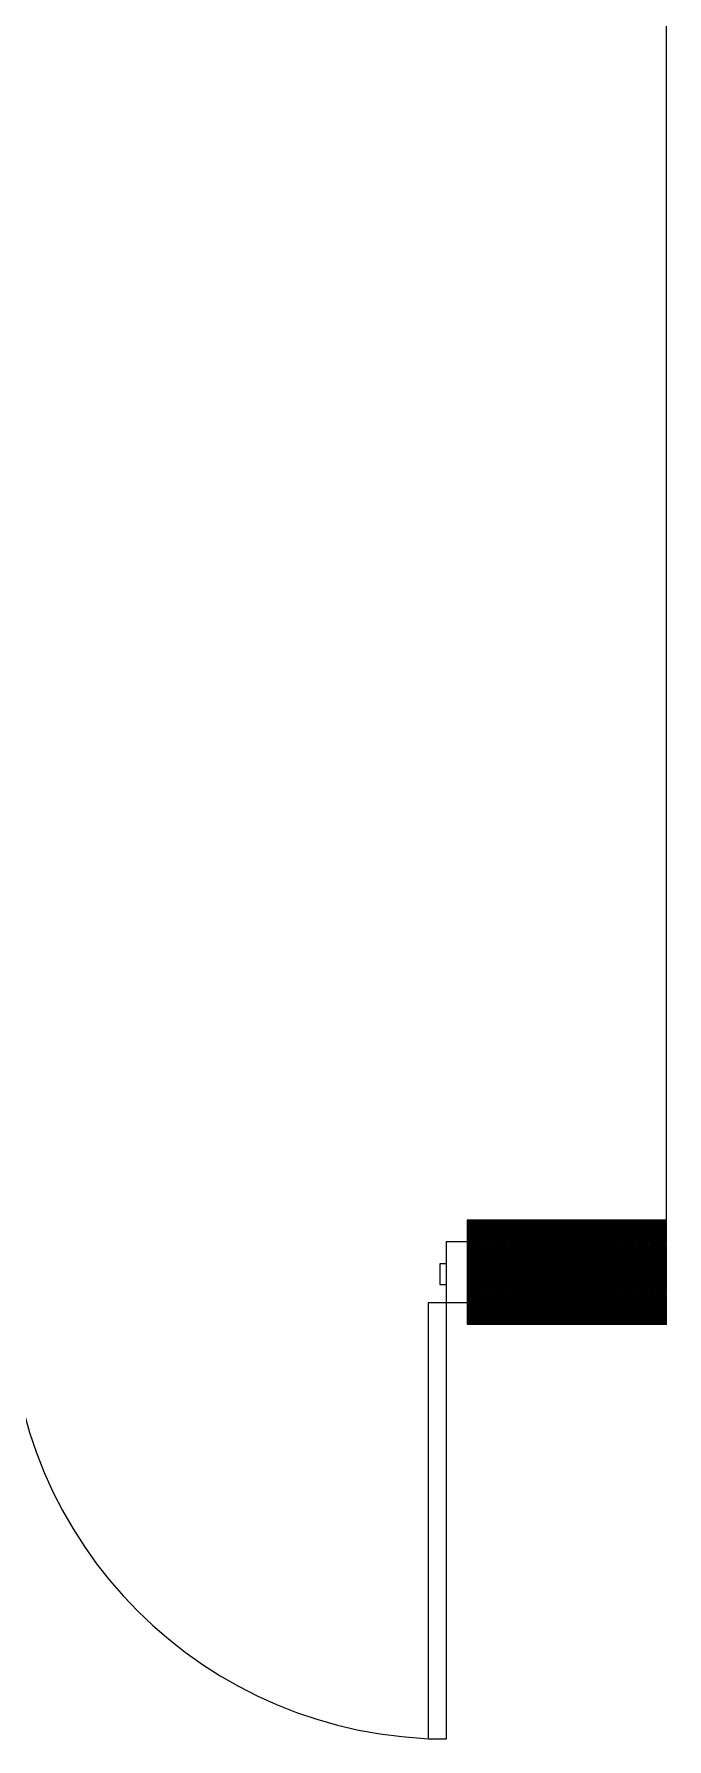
# Model space of a CAD drawing. Header units: inches. Extents: x -675 to 1187, y -924 to 1124.
# Drawn here: x 1126.5 to 1187.3, y -519.9 to -355.7 of the extents above; entities that cross this region are included whole.
import ezdxf

# ---------------------------------------------------------------- set-up
doc = ezdxf.new("R2010")
doc.units = ezdxf.units.IN
doc.header["$MEASUREMENT"] = 0
for name, color, linetype, lineweight in [('A-Wall-E', 50, 'Continuous', 9), ('Base_dwg', 8, 'Continuous', 9), ('core and shell', 50, 'Continuous', 9), ('Not In Contract', 7, 'Continuous', 20)]:
    doc.layers.add(name, color=color, linetype=linetype, lineweight=lineweight)

# ---------------------------------------------------------------- blocks, each defined once
blk = doc.blocks.new('Base_dwg__U339-727913-Level 1 Copy 1')
at = {"layer": 'A-Wall-E'}
blk.add_hatch(color=256, dxfattribs=at).paths.add_polyline_path([(673.63, -2.42), (9.96, -2.42), (10.12, -2.5), (673.63, -2.5)], flags=0)
at = {"layer": 'A-Wall-E', "flags": 128}
blk.add_lwpolyline([(10.12, -2.5), (673.63, -2.5), (673.63, -2.42)], dxfattribs=at)
blk = doc.blocks.new('Base_dwg-531197-Level 1 Copy 1')
at = {"layer": 'Not In Contract'}
blk.add_hatch(color=256, dxfattribs=at).paths.add_polyline_path([(2188.04, 453.95), (2188.12, 453.95), (2188.12, 2031.53), (2181.18, 2031.53), (2181.18, 1117.53), (2188.04, 1117.53), (2188.04, 499.46)], flags=0)
at = {"layer": 'core and shell'}
for p, q in [((2188.12, 454.03), (2168.92, 454.03)), ((2188.12, 453.96), (2168.92, 453.96)), ((2188.12, 453.83), (2168.92, 453.83)), ((2188.12, 453.71), (2168.92, 453.71)), ((2188.12, 453.58), (2168.92, 453.58)), ((2188.12, 453.46), (2168.92, 453.46)), ((2188.12, 453.33), (2168.92, 453.33)), ((2188.12, 453.21), (2168.92, 453.21)), ((2188.12, 453.08), (2168.92, 453.08)), ((2169.02, 444.03), (2169.02, 454.03)), ((2169.15, 444.03), (2169.15, 454.03)), ((2169.27, 444.03), (2169.27, 454.03)), ((2169.4, 444.03), (2169.4, 454.03)), ((2169.52, 444.03), (2169.52, 454.03)), ((2169.65, 444.03), (2169.65, 454.03)), ((2169.77, 444.03), (2169.77, 454.03)), ((2169.9, 444.03), (2169.9, 454.03)), ((2170.02, 444.03), (2170.02, 454.03)), ((2170.15, 444.03), (2170.15, 454.03)), ((2170.27, 444.03), (2170.27, 454.03)), ((2170.4, 444.03), (2170.4, 454.03)), ((2170.52, 444.03), (2170.52, 454.03)), ((2170.65, 444.03), (2170.65, 454.03)), ((2170.77, 444.03), (2170.77, 454.03)), ((2170.9, 444.03), (2170.9, 454.03)), ((2171.02, 444.03), (2171.02, 454.03)), ((2171.15, 444.03), (2171.15, 454.03)), ((2171.27, 444.03), (2171.27, 454.03)), ((2171.4, 444.03), (2171.4, 454.03)), ((2171.52, 444.03), (2171.52, 454.03)), ((2171.65, 444.03), (2171.65, 454.03)), ((2171.77, 444.03), (2171.77, 454.03)), ((2171.9, 444.03), (2171.9, 454.03)), ((2172.02, 444.03), (2172.02, 454.03)), ((2172.15, 444.03), (2172.15, 454.03)), ((2172.27, 444.03), (2172.27, 454.03)), ((2172.4, 444.03), (2172.4, 454.03)), ((2172.52, 444.03), (2172.52, 454.03)), ((2172.65, 444.03), (2172.65, 454.03)), ((2172.77, 444.03), (2172.77, 454.03)), ((2172.9, 444.03), (2172.9, 454.03)), ((2173.02, 444.03), (2173.02, 454.03)), ((2173.15, 444.03), (2173.15, 454.03)), ((2173.27, 444.03), (2173.27, 454.03)), ((2173.4, 444.03), (2173.4, 454.03)), ((2173.52, 444.03), (2173.52, 454.03)), ((2173.65, 444.03), (2173.65, 454.03)), ((2173.77, 444.03), (2173.77, 454.03)), ((2173.9, 444.03), (2173.9, 454.03)), ((2174.02, 444.03), (2174.02, 454.03)), ((2174.15, 444.03), (2174.15, 454.03)), ((2174.27, 444.03), (2174.27, 454.03)), ((2174.4, 444.03), (2174.4, 454.03)), ((2174.52, 444.03), (2174.52, 454.03)), ((2174.65, 444.03), (2174.65, 454.03)), ((2174.77, 444.03), (2174.77, 454.03)), ((2174.9, 444.03), (2174.9, 454.03)), ((2175.02, 444.03), (2175.02, 454.03)), ((2175.15, 444.03), (2175.15, 454.03)), ((2175.27, 444.03), (2175.27, 454.03)), ((2175.4, 444.03), (2175.4, 454.03)), ((2175.52, 444.03), (2175.52, 454.03)), ((2175.65, 444.03), (2175.65, 454.03)), ((2175.77, 444.03), (2175.77, 454.03)), ((2175.9, 444.03), (2175.9, 454.03)), ((2176.02, 444.03), (2176.02, 454.03)), ((2176.15, 444.03), (2176.15, 454.03)), ((2176.27, 444.03), (2176.27, 454.03)), ((2176.4, 444.03), (2176.4, 454.03)), ((2176.52, 444.03), (2176.52, 454.03)), ((2176.65, 444.03), (2176.65, 454.03)), ((2176.77, 444.03), (2176.77, 454.03)), ((2176.9, 444.03), (2176.9, 454.03)), ((2177.02, 444.03), (2177.02, 454.03)), ((2177.15, 444.03), (2177.15, 454.03)), ((2177.27, 444.03), (2177.27, 454.03)), ((2177.4, 444.03), (2177.4, 454.03)), ((2177.52, 444.03), (2177.52, 454.03)), ((2177.65, 444.03), (2177.65, 454.03)), ((2177.77, 444.03), (2177.77, 454.03)), ((2177.9, 444.03), (2177.9, 454.03)), ((2178.02, 444.03), (2178.02, 454.03)), ((2178.15, 444.03), (2178.15, 454.03)), ((2178.27, 444.03), (2178.27, 454.03)), ((2178.4, 444.03), (2178.4, 454.03)), ((2178.52, 444.03), (2178.52, 454.03)), ((2178.65, 444.03), (2178.65, 454.03)), ((2178.77, 444.03), (2178.77, 454.03)), ((2178.9, 444.03), (2178.9, 454.03)), ((2179.02, 444.03), (2179.02, 454.03)), ((2179.15, 444.03), (2179.15, 454.03)), ((2179.27, 444.03), (2179.27, 454.03)), ((2179.4, 444.03), (2179.4, 454.03)), ((2179.52, 444.03), (2179.52, 454.03)), ((2179.65, 444.03), (2179.65, 454.03)), ((2179.77, 444.03), (2179.77, 454.03)), ((2179.9, 444.03), (2179.9, 454.03)), ((2180.02, 444.03), (2180.02, 454.03)), ((2180.15, 444.03), (2180.15, 454.03)), ((2180.27, 444.03), (2180.27, 454.03)), ((2180.4, 444.03), (2180.4, 454.03)), ((2180.52, 444.03), (2180.52, 454.03)), ((2180.65, 444.03), (2180.65, 454.03)), ((2180.77, 444.03), (2180.77, 454.03)), ((2180.9, 444.03), (2180.9, 454.03)), ((2181.02, 444.03), (2181.02, 454.03)), ((2181.15, 444.03), (2181.15, 454.03)), ((2181.27, 444.03), (2181.27, 454.03)), ((2181.4, 444.03), (2181.4, 454.03)), ((2181.52, 444.03), (2181.52, 454.03)), ((2181.65, 444.03), (2181.65, 454.03)), ((2181.77, 444.03), (2181.77, 454.03)), ((2181.9, 444.03), (2181.9, 454.03)), ((2182.02, 444.03), (2182.02, 454.03)), ((2182.15, 444.03), (2182.15, 454.03)), ((2182.27, 444.03), (2182.27, 454.03)), ((2182.4, 444.03), (2182.4, 454.03)), ((2182.52, 444.03), (2182.52, 454.03)), ((2182.65, 444.03), (2182.65, 454.03)), ((2182.77, 444.03), (2182.77, 454.03)), ((2182.9, 444.03), (2182.9, 454.03)), ((2183.02, 444.03), (2183.02, 454.03)), ((2183.15, 444.03), (2183.15, 454.03)), ((2183.27, 444.03), (2183.27, 454.03)), ((2183.4, 444.03), (2183.4, 454.03)), ((2183.52, 444.03), (2183.52, 454.03)), ((2183.65, 444.03), (2183.65, 454.03)), ((2183.77, 444.03), (2183.77, 454.03)), ((2183.9, 444.03), (2183.9, 454.03)), ((2184.02, 444.03), (2184.02, 454.03)), ((2184.15, 444.03), (2184.15, 454.03)), ((2184.27, 444.03), (2184.27, 454.03)), ((2184.4, 444.03), (2184.4, 454.03)), ((2184.52, 444.03), (2184.52, 454.03)), ((2184.65, 444.03), (2184.65, 454.03)), ((2184.77, 444.03), (2184.77, 454.03)), ((2184.9, 444.03), (2184.9, 454.03)), ((2185.02, 444.03), (2185.02, 454.03)), ((2185.15, 444.03), (2185.15, 454.03)), ((2185.27, 444.03), (2185.27, 454.03)), ((2185.4, 444.03), (2185.4, 454.03)), ((2185.42, 454.03), (2188.12, 454.03)), ((2185.52, 444.03), (2185.52, 454.03)), ((2185.65, 444.03), (2185.65, 454.03)), ((2185.77, 444.03), (2185.77, 454.03)), ((2185.9, 444.03), (2185.9, 454.03)), ((2186.02, 444.03), (2186.02, 454.03)), ((2186.15, 444.03), (2186.15, 454.03)), ((2186.27, 444.03), (2186.27, 454.03)), ((2186.4, 444.03), (2186.4, 454.03)), ((2186.52, 444.03), (2186.52, 454.03)), ((2186.65, 444.03), (2186.65, 454.03)), ((2186.77, 444.03), (2186.77, 454.03)), ((2186.9, 444.03), (2186.9, 454.03)), ((2187.02, 444.03), (2187.02, 454.03)), ((2187.15, 444.03), (2187.15, 454.03)), ((2187.27, 444.03), (2187.27, 454.03)), ((2187.4, 444.03), (2187.4, 454.03)), ((2187.52, 444.03), (2187.52, 454.03)), ((2187.65, 444.03), (2187.65, 454.03)), ((2187.77, 444.03), (2187.77, 454.03)), ((2187.9, 444.03), (2187.9, 454.03)), ((2188.02, 444.03), (2188.02, 454.03)), ((2188.12, 452.96), (2168.92, 452.96)), ((2188.12, 452.83), (2168.92, 452.83)), ((2188.12, 452.71), (2168.92, 452.71)), ((2188.12, 452.58), (2168.92, 452.58)), ((2188.12, 452.46), (2168.92, 452.46)), ((2188.12, 452.33), (2168.92, 452.33)), ((2188.12, 452.21), (2168.92, 452.21)), ((2188.12, 452.08), (2168.92, 452.08)), ((2188.12, 451.96), (2168.92, 451.96)), ((2188.12, 451.83), (2168.92, 451.83)), ((2188.12, 451.71), (2168.92, 451.71)), ((2188.12, 451.58), (2168.92, 451.58)), ((2188.12, 451.46), (2168.92, 451.46)), ((2188.12, 451.33), (2168.92, 451.33)), ((2188.12, 451.21), (2168.92, 451.21)), ((2188.12, 451.08), (2168.92, 451.08)), ((2188.12, 450.96), (2168.92, 450.96)), ((2188.12, 450.83), (2168.92, 450.83)), ((2188.12, 450.71), (2168.92, 450.71)), ((2188.12, 450.58), (2168.92, 450.58)), ((2188.12, 450.46), (2168.92, 450.46)), ((2188.12, 450.33), (2168.92, 450.33)), ((2188.12, 450.21), (2168.92, 450.21)), ((2188.12, 450.08), (2168.92, 450.08)), ((2188.12, 449.96), (2168.92, 449.96)), ((2188.12, 449.83), (2168.92, 449.83)), ((2188.12, 449.71), (2168.92, 449.71)), ((2188.12, 449.58), (2168.92, 449.58)), ((2188.12, 449.46), (2168.92, 449.46)), ((2188.12, 449.33), (2168.92, 449.33)), ((2188.12, 449.21), (2168.92, 449.21)), ((2188.12, 449.08), (2168.92, 449.08)), ((2188.12, 448.96), (2168.92, 448.96)), ((2188.12, 448.83), (2168.92, 448.83)), ((2188.12, 448.71), (2168.92, 448.71)), ((2188.12, 448.58), (2168.92, 448.58)), ((2188.12, 448.46), (2168.92, 448.46)), ((2188.12, 448.33), (2168.92, 448.33)), ((2188.12, 448.21), (2168.92, 448.21)), ((2188.12, 448.08), (2168.92, 448.08)), ((2188.12, 447.96), (2168.92, 447.96)), ((2188.12, 447.83), (2168.92, 447.83)), ((2188.12, 447.71), (2168.92, 447.71)), ((2188.12, 447.58), (2168.92, 447.58)), ((2188.12, 447.46), (2168.92, 447.46)), ((2188.12, 447.33), (2168.92, 447.33)), ((2188.12, 447.21), (2168.92, 447.21)), ((2188.12, 447.08), (2168.92, 447.08)), ((2188.12, 446.96), (2168.92, 446.96)), ((2188.12, 446.83), (2168.92, 446.83)), ((2188.12, 446.71), (2168.92, 446.71)), ((2188.12, 446.58), (2168.92, 446.58)), ((2188.12, 446.46), (2168.92, 446.46)), ((2188.12, 446.33), (2168.92, 446.33)), ((2188.12, 446.21), (2168.92, 446.21)), ((2188.12, 446.08), (2168.92, 446.08)), ((2188.12, 445.96), (2168.92, 445.96)), ((2188.12, 445.83), (2168.92, 445.83)), ((2188.12, 445.71), (2168.92, 445.71)), ((2188.12, 445.58), (2168.92, 445.58)), ((2188.12, 445.46), (2168.92, 445.46)), ((2188.12, 445.33), (2168.92, 445.33)), ((2188.12, 445.21), (2168.92, 445.21)), ((2188.12, 445.08), (2168.92, 445.08)), ((2188.12, 444.96), (2168.92, 444.96)), ((2188.12, 444.83), (2168.92, 444.83)), ((2188.12, 444.71), (2168.92, 444.71)), ((2188.12, 444.58), (2168.92, 444.58)), ((2188.12, 444.46), (2168.92, 444.46)), ((2188.12, 444.33), (2168.92, 444.33)), ((2188.12, 444.21), (2168.92, 444.21)), ((2188.12, 444.08), (2168.92, 444.08))]:
    blk.add_line(p, q, dxfattribs=at)
at = {"layer": 'core and shell', "flags": 128}
blk.add_lwpolyline([(2168.92, 454.03), (2168.92, 444.03), (2188.12, 444.03)], dxfattribs=at)
for points in [[(2166.92, 451.97), (2168.92, 451.97), (2168.92, 446.09), (2166.92, 446.09)], [(2166.92, 449.84), (2166.29, 449.84), (2166.29, 447.84), (2166.92, 447.84)], [(2166.92, 446.09), (2165.17, 446.09), (2165.17, 404.09), (2166.92, 404.09)]]:
    blk.add_lwpolyline(points, close=True, dxfattribs=at)
at = {"layer": 'core and shell'}
blk.add_arc((2166.92, 446.09), 42, 180, 270, dxfattribs=at)
at = {"layer": 'Not In Contract', "flags": 128}
blk.add_lwpolyline([(2188.12, 2031.53), (2181.18, 2031.53), (2181.18, 1117.53), (2188.04, 1117.53), (2188.04, 453.95)], dxfattribs=at)
at = {"rotation": 270.0000000000001}
blk.add_blockref('Base_dwg__U339-727913-Level 1 Copy 1', (2190.54, 1127.66), dxfattribs=at)

msp = doc.modelspace()

# ---------------------------------------------------------------- block references
at = {"layer": 'Base_dwg', "color": 7, "lineweight": 20}
msp.add_blockref('Base_dwg-531197-Level 1 Copy 1', (-1000.79, -923.95), dxfattribs=at)

doc.saveas('drawing.dxf')
